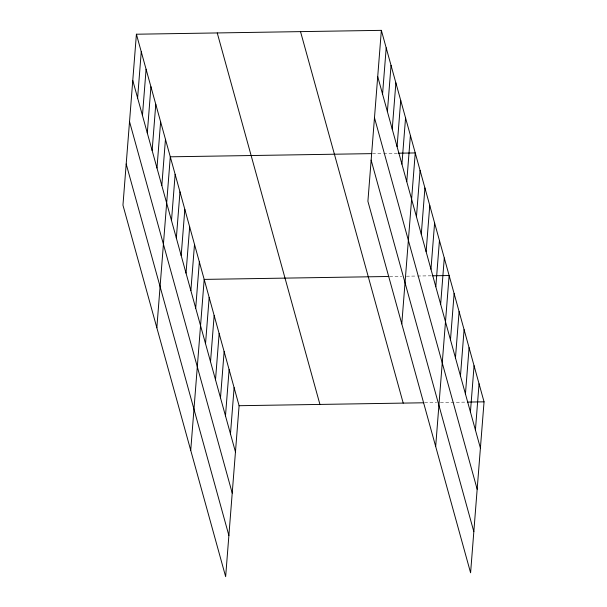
<?xml version="1.0" encoding="UTF-8"?>
<svg xmlns="http://www.w3.org/2000/svg" width="607" height="607" viewBox="0 0 607 607"><rect width="100%" height="100%" fill="white"/><g stroke="black" fill="none" stroke-linecap="round" stroke-linejoin="round"><path stroke-width="0.46" stroke-dasharray="3.04 2.28" d="M372.501 153.617L382.721 153.45M383.654 153.434L397.593 153.214M389.664 276.466L401.743 276.276M406.394 276.2L416.607 276.041M417.54 276.026L431.478 275.806M424.581 402.767L436.661 402.578M440.371 402.517L465.463 402.122"/><path stroke-width="0.91" d="M136.408 34.22L122.955 205.166L225.645 576.65L239.097 405.704L136.408 34.22L381.355 30.35L484.045 401.834L470.592 572.78L367.903 201.296L381.355 30.35M137.614 97.977L141.249 51.732M142.455 115.489L146.09 69.244M147.296 133.001L150.938 86.755M152.137 150.513L155.779 104.275M156.978 168.025L160.62 121.787M161.819 185.537L165.461 139.299M156.841 327.757L170.301 156.811L371.575 153.632M171.5 220.561L175.142 174.323M176.341 238.081L179.983 191.835M181.182 255.593L184.824 209.347M186.023 273.104L189.665 226.859M190.864 290.616L194.506 244.371M195.704 308.128L199.346 261.883M190.727 450.348L204.187 279.395L388.738 276.481M205.53 343.683L209.172 297.445M210.523 361.726L214.157 315.488M215.508 379.77L219.15 333.531M220.493 397.813L224.135 351.574M225.485 415.856L229.12 369.617M230.47 433.899L234.112 387.661M382.554 94.108L386.196 47.862M387.395 111.62L391.037 65.374M392.236 129.132L395.878 82.886M397.084 146.644L400.719 100.398M401.925 164.156L405.559 117.91M406.766 181.668L410.4 135.429M401.788 323.888L415.241 152.941L398.518 153.199M416.448 216.691L420.082 170.453M421.288 234.203L424.923 187.965M426.129 251.715L429.764 205.477M430.97 269.235L434.604 222.989M435.811 286.747L439.445 240.501M440.652 304.259L444.286 258.013M435.674 446.479L449.127 275.525L432.404 275.79M450.477 339.814L454.119 293.568M455.462 357.857L459.104 311.611M460.455 375.9L464.089 329.654M465.44 393.943L469.082 347.697M470.425 411.986L474.067 365.74M475.418 430.029L479.052 383.783M239.097 405.704L423.648 402.782M467.322 402.092L484.045 401.834M377.713 76.596L480.403 448.072M374.481 117.743L477.163 489.227M371.143 160.142L473.824 531.626M300.526 31.625L403.207 403.109M217.245 32.945L319.927 404.421M132.774 80.465L235.455 451.942M129.534 121.62L232.223 493.096M126.195 164.019L228.885 535.495"/></g></svg>
